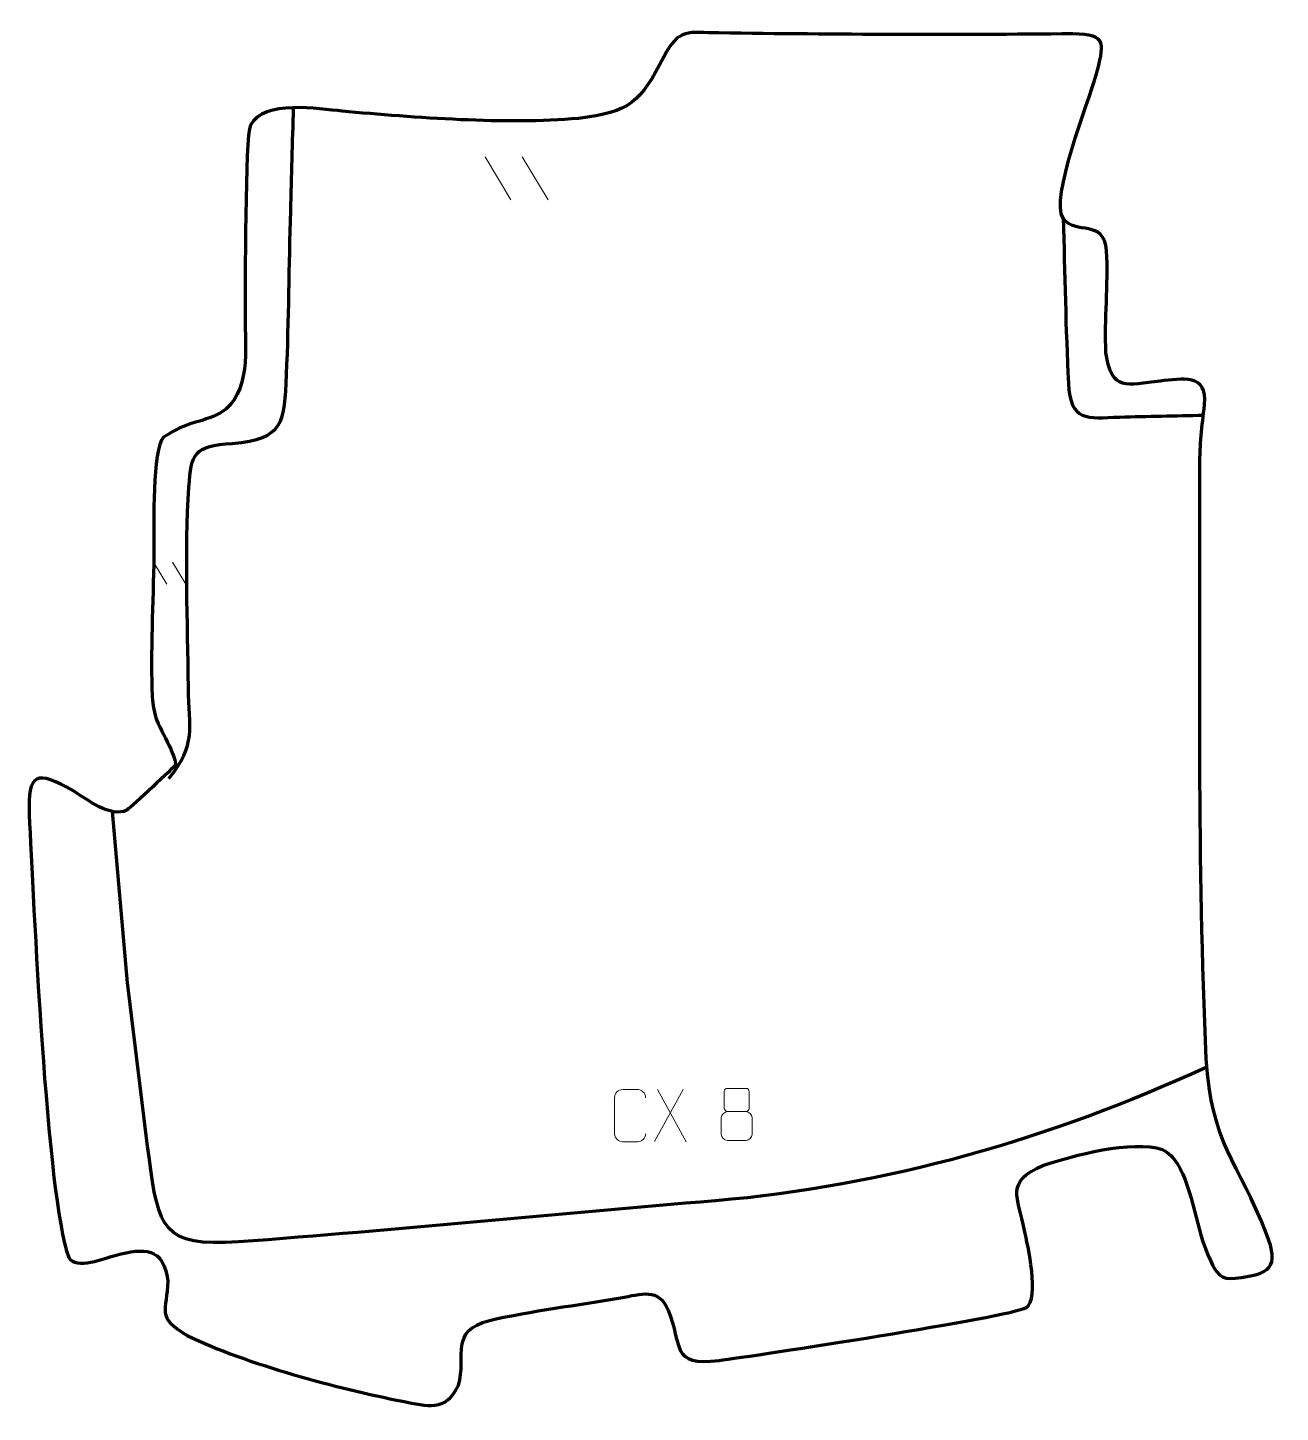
# Model space of a CAD drawing. Header units: millimetres. Extents: x 932 to 1531, y 62 to 724.
import ezdxf

# ---------------------------------------------------------------- set-up
doc = ezdxf.new("R2010")
doc.units = ezdxf.units.MM
doc.header["$MEASUREMENT"] = 0
doc.layers.add('layer 1', color=7, linetype='Continuous', plot=False)
doc.layers.add('layer 2', color=7, linetype='Continuous')
doc.layers.add('layer 3', color=7, linetype='Continuous')

msp = doc.modelspace()

# ---------------------------------------------------------------- linework, layer by layer
at = {"layer": 'layer 1', "color": 250, "lineweight": 9}
for points in [[(1150.705, 662.4178), (1150.705, 662.4178), (1163.0693, 641.8735), (1163.0693, 641.8735)], [(1168.4349, 662.4178), (1168.4349, 662.4178), (1180.7992, 641.8735), (1180.7992, 641.8735)], [(992.1491, 468.5821), (992.1491, 468.5821), (998.5134, 458.0073), (998.5134, 458.0073)], [(1001.2752, 468.5821), (1001.2752, 468.5821), (1007.6395, 458.0073), (1007.6395, 458.0073)], [(1245.4577, 216.4881), (1245.4577, 216.4881), (1231.7171, 191.5923), (1231.7171, 191.5923)], [(1233.1717, 216.4881), (1233.1717, 216.4881), (1246.9123, 191.5346), (1246.9123, 191.5346)]]:
    msp.add_open_spline(points, degree=3, dxfattribs=at)
for points, knots in [([(1227.465, 195.3523), (1227.3252, 193.0289), (1225.648, 191.5493), (1223.5003, 191.5385), (1223.5003, 191.5385), (1221.1684, 191.5389), (1218.8365, 191.5389), (1216.505, 191.5385), (1216.505, 191.5385), (1214.58, 191.4331), (1212.6079, 193.3176), (1212.6191, 195.3349), (1212.6191, 195.3349), (1212.6195, 201.105), (1212.6195, 206.8747), (1212.6191, 212.644), (1212.6191, 212.644), (1212.6233, 214.7821), (1214.37, 216.5013), (1216.5224, 216.4878), (1216.5224, 216.4878), (1218.8481, 216.4878), (1221.1742, 216.4878), (1223.5003, 216.4878), (1223.5003, 216.4878), (1225.4469, 216.5233), (1227.4383, 215.0318), (1227.465, 212.5942)], [0, 0, 0, 0, 0.125, 0.125, 0.125, 0.125, 0.25, 0.25, 0.25, 0.25, 0.375, 0.375, 0.375, 0.375, 0.5, 0.5, 0.5, 0.5, 0.625, 0.625, 0.625, 0.625, 0.75, 0.75, 0.75, 0.75, 1, 1, 1, 1]), ([(1265.046, 215.5766), (1265.046, 213.3636), (1265.046, 209.6813), (1265.046, 207.468), (1265.046, 207.468), (1265.061, 206.9606), (1265.8684, 206.0292), (1266.5685, 206.0304), (1266.5685, 206.0304), (1269.5384, 206.0306), (1272.5086, 205.9457), (1275.479, 205.9454), (1275.479, 205.9454), (1276.2761, 205.9496), (1276.9968, 206.7399), (1276.9942, 207.4606), (1276.9942, 207.4606), (1276.9939, 209.6766), (1276.9939, 213.3613), (1276.9942, 215.5766), (1276.9942, 215.5766), (1276.9757, 216.2874), (1276.3643, 217.0478), (1275.5304, 217.0404), (1275.5304, 217.0404), (1272.5133, 217.0401), (1269.4964, 217.0401), (1266.4798, 217.0404), (1266.4798, 217.0404), (1265.8534, 217.048), (1265.0293, 216.337), (1265.046, 215.5766)], [0, 0, 0, 0, 0.11111111, 0.11111111, 0.11111111, 0.11111111, 0.22222222, 0.22222222, 0.22222222, 0.22222222, 0.33333333, 0.33333333, 0.33333333, 0.33333333, 0.44444444, 0.44444444, 0.44444444, 0.44444444, 0.55555556, 0.55555556, 0.55555556, 0.55555556, 0.66666667, 0.66666667, 0.66666667, 0.66666667, 0.77777778, 0.77777778, 0.77777778, 0.77777778, 1, 1, 1, 1]), ([(1263.5872, 203.0584), (1263.5872, 199.8876), (1263.5872, 198.1855), (1263.5872, 195.0141), (1263.5872, 195.0141), (1263.5787, 193.7922), (1265.2766, 192.0995), (1266.5292, 192.091), (1266.5292, 192.091), (1269.5123, 192.0913), (1272.4956, 192.0913), (1275.479, 192.091), (1275.479, 192.091), (1276.8023, 192.1027), (1278.4227, 193.7243), (1278.4116, 195.0235), (1278.4116, 195.0235), (1278.4113, 198.1917), (1278.4113, 199.8905), (1278.4116, 203.0584), (1278.4116, 203.0584), (1278.3419, 204.4388), (1276.7641, 206.0174), (1275.4587, 206.0113), (1275.4587, 206.0113), (1272.4821, 206.011), (1269.5055, 206.011), (1266.5292, 206.0113), (1266.5292, 206.0113), (1265.4497, 206.0177), (1263.6034, 204.4388), (1263.5872, 203.0584)], [0, 0, 0, 0, 0.11111111, 0.11111111, 0.11111111, 0.11111111, 0.22222222, 0.22222222, 0.22222222, 0.22222222, 0.33333333, 0.33333333, 0.33333333, 0.33333333, 0.44444444, 0.44444444, 0.44444444, 0.44444444, 0.55555556, 0.55555556, 0.55555556, 0.55555556, 0.66666667, 0.66666667, 0.66666667, 0.66666667, 0.77777778, 0.77777778, 0.77777778, 0.77777778, 1, 1, 1, 1])]:
    msp.add_open_spline(points, degree=3, knots=knots, dxfattribs=at)
at = {"layer": 'layer 2', "color": 142, "lineweight": 158}
for points, knots in [([(999.5793, 365.1529), (1013.0297, 381.8826), (1009.0246, 388.7022), (1008.8943, 408.8457), (1008.8943, 408.8457), (1008.5834, 439.9951), (1007.0436, 473.5748), (1009.1441, 504.4497), (1009.1441, 504.4497), (1010.2483, 520.6783), (1011.4079, 524.1268), (1030.0133, 525.3978), (1030.0133, 525.3978), (1054.4882, 527.5086), (1054.8812, 535.3363), (1055.8258, 558.3424), (1055.8258, 558.3424), (1056.8882, 584.2124), (1057.0503, 610.5426), (1057.7877, 636.5112), (1057.7877, 636.5112), (1058.2551, 652.9633), (1058.7042, 669.4158), (1059.1392, 685.8689)], [0, 0, 0, 0, 0.14285714, 0.14285714, 0.14285714, 0.14285714, 0.28571429, 0.28571429, 0.28571429, 0.28571429, 0.42857143, 0.42857143, 0.42857143, 0.42857143, 0.57142857, 0.57142857, 0.57142857, 0.57142857, 0.71428571, 0.71428571, 0.71428571, 0.71428571, 1, 1, 1, 1]), ([(1427.0409, 633.012), (1427.8956, 606.8473), (1428.26, 580.2323), (1429.583, 554.1398), (1429.583, 554.1398), (1430.5249, 535.5598), (1438.2271, 537.4269), (1454.0456, 537.9519), (1454.0456, 537.9519), (1467.3953, 538.395), (1480.7424, 538.5671), (1494.0974, 538.8903)], [0, 0, 0, 0, 0.25, 0.25, 0.25, 0.25, 0.5, 0.5, 0.5, 0.5, 1, 1, 1, 1]), ([(1495.3763, 227.0602), (1420.8438, 192.791), (1342.6475, 170.2598), (1260.7827, 163.3114), (1260.7827, 163.3114), (1184.8381, 156.8666), (1108.767, 149.3482), (1032.7987, 143.6087), (1032.7987, 143.6087), (996.4961, 141.4172), (994.6313, 149.8825), (990.0559, 184.1701), (990.0559, 184.1701), (986.3628, 211.8461), (983.1733, 239.7926), (979.7783, 267.5295), (979.7783, 267.5295), (979.7783, 267.5295), (972.6514, 349.4307), (972.6514, 349.4307)], [0, 0, 0, 0, 0.16666667, 0.16666667, 0.16666667, 0.16666667, 0.33333333, 0.33333333, 0.33333333, 0.33333333, 0.5, 0.5, 0.5, 0.5, 0.66666667, 0.66666667, 0.66666667, 0.66666667, 1, 1, 1, 1])]:
    msp.add_open_spline(points, degree=3, knots=knots, dxfattribs=at)
at = {"layer": 'layer 3', "color": 242, "lineweight": 158}
msp.add_open_spline([(1082.3323, 684.1983), (1116.9111, 681.0778), (1161.0444, 677.6182), (1195.3183, 680.7759), (1195.3183, 680.7759), (1219.9948, 683.6562), (1225.1031, 688.6415), (1236.1206, 710.1601), (1236.1206, 710.1601), (1243.2617, 724.1076), (1247.8796, 721.805), (1262.505, 721.5806), (1262.505, 721.5806), (1318.8984, 720.763), (1375.2853, 720.6243), (1431.6812, 721.148), (1431.6812, 721.148), (1448.8785, 721.0337), (1446.4651, 716.2552), (1442.7558, 700.9998), (1442.7558, 700.9998), (1439.2022, 688.9874), (1420.7337, 642.169), (1427.0409, 633.012), (1427.0409, 633.012), (1432.9186, 624.4787), (1446.5584, 633.1128), (1447.8482, 617.4956), (1447.8482, 617.4956), (1448.6581, 601.0123), (1446.7893, 584.6266), (1447.5274, 568.6927), (1447.5274, 568.6927), (1450.2437, 549.8319), (1457.3038, 553.4826), (1473.4433, 555.1711), (1473.4433, 555.1711), (1483.8147, 556.3213), (1496.2773, 558.8075), (1494.7062, 543.9806), (1494.7062, 543.9806), (1493.3724, 532.7326), (1492.3782, 525.6811), (1492.3952, 514.1123), (1492.3952, 514.1123), (1492.6026, 420.709), (1491.2413, 324.347), (1495.4651, 231.247), (1495.4651, 231.247), (1497.8411, 190.8986), (1510.6633, 181.8189), (1524.1706, 147.8574), (1524.1706, 147.8574), (1530.8759, 130.9984), (1525.8131, 128.1841), (1509.4692, 126.2517), (1509.4692, 126.2517), (1502.2217, 125.3948), (1500.4232, 128.5484), (1497.4321, 134.7386), (1497.4321, 134.7386), (1490.3088, 149.4804), (1489.6053, 167.9659), (1481.521, 181.1879), (1481.521, 181.1879), (1479.4895, 184.3347), (1477.7691, 186.066), (1474.5028, 187.8707), (1474.5028, 187.8707), (1460.2689, 192.5865), (1431.5392, 185.0157), (1417.3946, 180.1335), (1417.3946, 180.1335), (1399.3617, 172.4874), (1405.2693, 165.5793), (1408.6082, 149.1107), (1408.6082, 149.1107), (1409.9918, 142.3856), (1416.1253, 116.2266), (1409.4043, 112.2865), (1409.4043, 112.2865), (1401.5116, 107.6598), (1279.1409, 89.1995), (1262.5698, 86.969), (1262.5698, 86.969), (1239.0693, 84.0527), (1245.1772, 94.1119), (1238.2157, 111.0453), (1238.2157, 111.0453), (1233.7659, 121.8692), (1225.3269, 118.6737), (1215.4068, 116.9093), (1215.4068, 116.9093), (1194.9247, 113.3679), (1172.9693, 110.7402), (1152.8551, 106.1263), (1152.8551, 106.1263), (1133.2995, 100.6687), (1142.1036, 90.046), (1138.0227, 74.9818), (1138.0227, 74.9818), (1131.6154, 62.1888), (1123.3156, 65.1681), (1111.2694, 67.4656), (1111.2694, 67.4656), (1079.8712, 73.7857), (1036.96, 84.9609), (1008.357, 98.8822), (1008.357, 98.8822), (992.7747, 108.0939), (998.8586, 110.4526), (999.0272, 125.0111), (999.0272, 125.0111), (997.174, 141.1397), (987.657, 140.8542), (974.3481, 137.3178), (974.3481, 137.3178), (968.8264, 135.8506), (955.1104, 130.0755), (951.6784, 136.2605), (951.6784, 136.2605), (940.8889, 165.353), (934.8148, 308.6524), (932.7614, 347.6776), (932.7614, 347.6776), (932.055, 368.1447), (936.2242, 369.2203), (953.8935, 359.2386), (953.8935, 359.2386), (960.2548, 355.3517), (971.9209, 346.1191), (979.5098, 350.0682), (979.5098, 350.0682), (981.9405, 351.9102), (1002.1939, 370.6241), (1002.5696, 371.6674), (1002.5696, 371.6674), (1003.7127, 374.842), (994.4565, 389.9893), (992.971, 395.4294), (992.971, 395.4294), (991.9018, 399.3449), (991.6708, 403.3597), (991.4511, 407.3905), (991.4511, 407.3905), (990.7517, 429.9853), (992.2895, 453.291), (992.371, 476.0865), (992.371, 476.0865), (992.3608, 485.1684), (991.5795, 523.0356), (996.9875, 528.2864), (996.9875, 528.2864), (1008.8347, 536.3786), (1014.2844, 534.6768), (1024.1761, 539.9734), (1024.1761, 539.9734), (1039.0202, 548.8823), (1035.913, 571.3181), (1036.0022, 586.1275), (1036.0022, 586.1275), (1036.0721, 598.4348), (1035.8656, 672.3321), (1038.5361, 677.5267), (1038.5361, 677.5267), (1044.7644, 689.6416), (1071.4064, 685.395), (1082.3323, 684.1983)], degree=3, knots=[0, 0, 0, 0, 0.02325581, 0.02325581, 0.02325581, 0.02325581, 0.04651163, 0.04651163, 0.04651163, 0.04651163, 0.06976744, 0.06976744, 0.06976744, 0.06976744, 0.09302326, 0.09302326, 0.09302326, 0.09302326, 0.11627907, 0.11627907, 0.11627907, 0.11627907, 0.13953488, 0.13953488, 0.13953488, 0.13953488, 0.1627907, 0.1627907, 0.1627907, 0.1627907, 0.18604651, 0.18604651, 0.18604651, 0.18604651, 0.20930233, 0.20930233, 0.20930233, 0.20930233, 0.23255814, 0.23255814, 0.23255814, 0.23255814, 0.25581395, 0.25581395, 0.25581395, 0.25581395, 0.27906977, 0.27906977, 0.27906977, 0.27906977, 0.30232558, 0.30232558, 0.30232558, 0.30232558, 0.3255814, 0.3255814, 0.3255814, 0.3255814, 0.34883721, 0.34883721, 0.34883721, 0.34883721, 0.37209302, 0.37209302, 0.37209302, 0.37209302, 0.39534884, 0.39534884, 0.39534884, 0.39534884, 0.41860465, 0.41860465, 0.41860465, 0.41860465, 0.44186047, 0.44186047, 0.44186047, 0.44186047, 0.46511628, 0.46511628, 0.46511628, 0.46511628, 0.48837209, 0.48837209, 0.48837209, 0.48837209, 0.51162791, 0.51162791, 0.51162791, 0.51162791, 0.53488372, 0.53488372, 0.53488372, 0.53488372, 0.55813953, 0.55813953, 0.55813953, 0.55813953, 0.58139535, 0.58139535, 0.58139535, 0.58139535, 0.60465116, 0.60465116, 0.60465116, 0.60465116, 0.62790698, 0.62790698, 0.62790698, 0.62790698, 0.65116279, 0.65116279, 0.65116279, 0.65116279, 0.6744186, 0.6744186, 0.6744186, 0.6744186, 0.69767442, 0.69767442, 0.69767442, 0.69767442, 0.72093023, 0.72093023, 0.72093023, 0.72093023, 0.74418605, 0.74418605, 0.74418605, 0.74418605, 0.76744186, 0.76744186, 0.76744186, 0.76744186, 0.79069767, 0.79069767, 0.79069767, 0.79069767, 0.81395349, 0.81395349, 0.81395349, 0.81395349, 0.8372093, 0.8372093, 0.8372093, 0.8372093, 0.86046512, 0.86046512, 0.86046512, 0.86046512, 0.88372093, 0.88372093, 0.88372093, 0.88372093, 0.90697674, 0.90697674, 0.90697674, 0.90697674, 0.93023256, 0.93023256, 0.93023256, 0.93023256, 0.95348837, 0.95348837, 0.95348837, 0.95348837, 1, 1, 1, 1], dxfattribs=at)

doc.saveas('drawing.dxf')
